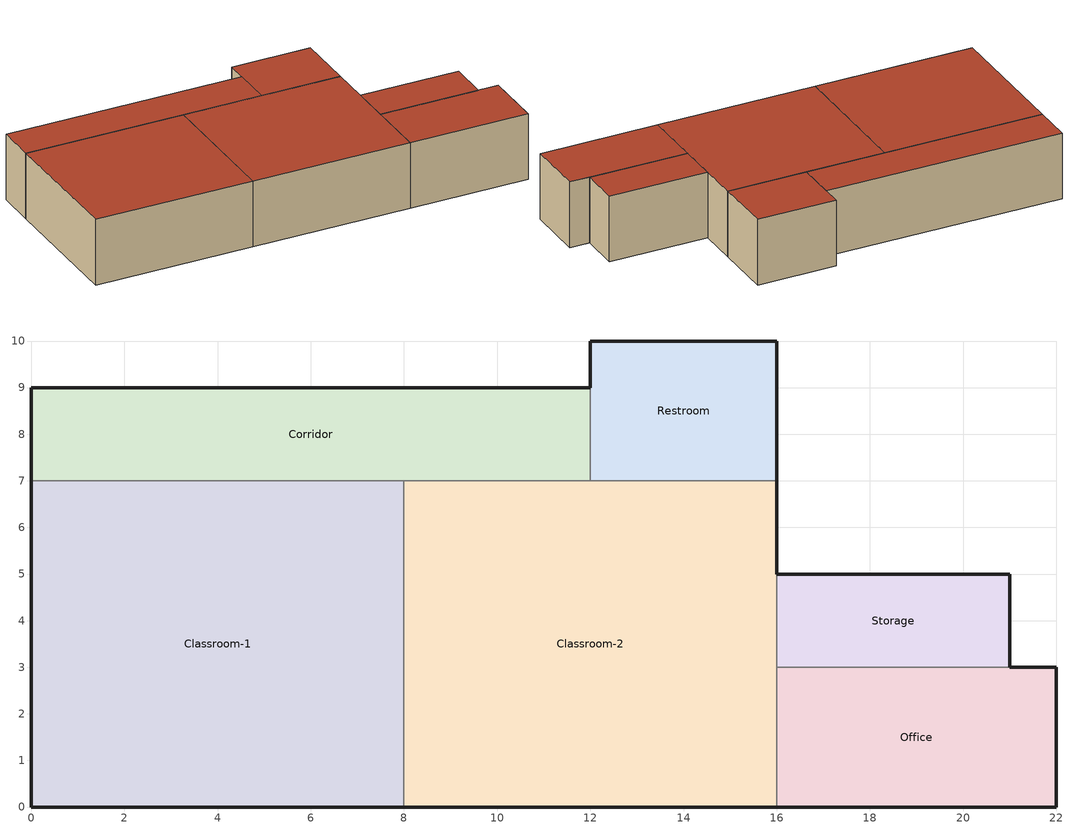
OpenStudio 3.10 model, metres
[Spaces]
Classroom-1
 floor ground: 0,0 0,7 8,7 8,0 z0
 wall outside: 0,7 0,0 8,0 z0:3.4
 wall to Corridor: 8,7 0,7 z0:3.4
 wall to Classroom-2: 8,0 8,7 z0:3.4
 roof outside: 8,0 8,7 0,7 0,0 z3.4
Classroom-2
 floor ground: 8,0 8,7 16,7 16,0 z0
 wall outside: 8,0 16,0 / 16,5 16,7 z0:3.4
 wall to Restroom: 16,7 12,7 z0:3.4
 wall to Storage: 16,3 16,5 z0:3.4
 wall to Office: 16,0 16,3 z0:3.4
 wall to Corridor: 12,7 8,7 z0:3.4
 roof outside: 16,0 16,7 8,7 8,0 z3.4
Corridor
 floor ground: 0,7 0,9 12,9 12,7 z0
 wall outside: 12,9 0,9 0,7 z0:3.4
 wall to Restroom: 12,7 12,9 z0:3.4
 roof outside: 12,7 12,9 0,9 0,7 z3.4
Restroom
 floor ground: 12,7 12,10 16,10 16,7 z0
 wall outside: 16,7 16,10 12,10 12,9 z0:3.4
 roof outside: 16,7 16,10 12,10 12,7 z3.4
Office
 floor ground: 16,0 16,3 22,3 22,0 z0
 wall outside: 16,0 22,0 22,3 21,3 z0:3.4
 wall to Storage: 21,3 16,3 z0:3.4
 roof outside: 22,0 22,3 16,3 16,0 z3.4
Storage
 floor ground: 16,3 16,5 21,5 21,3 z0
 wall outside: 21,3 21,5 16,5 z0:3.4
 roof outside: 21,3 21,5 16,5 16,3 z3.4
[Building]
Building 1: Default Construction Set=Default Construction Set
[Material]
Name | Roughness | Thickness {m} | Conductivity {W/m-K} | Density {kg/m3} | Specific Heat {J/kg-K}
Std Wall Mat | MediumSmooth | 0.2 | 0.8 | 2200 | 900
Std Roof Insulation | MediumSmooth | 0.25 | 0.04 | 30 | 1400
Std Floor Mat | MediumSmooth | 0.15 | 1.4 | 2300 | 900
Std Door Mat | Smooth | 0.045 | 0.15 | 700 | 1200
[WindowMaterial:SimpleGlazingSystem]
Std Simple Glazing: U-Factor {W/m2-K}=2.7; Solar Heat Gain Coefficient=0.4; Visible Transmittance=0.6
[Construction]
Std Exterior Wall: Std Wall Mat
Std Roof: Std Roof Insulation
Std Floor: Std Floor Mat
Std Window: Std Simple Glazing
Std Door: Std Door Mat
[DefaultSurfaceConstructions]
Default Surface Constructions 1: Floor Construction=Std Floor; Wall Construction=Std Exterior Wall; Roof Ceiling Construction=Std Roof
[DefaultSubSurfaceConstructions]
Default Sub Surface Constructions 1: Fixed Window Construction=Std Window; Operable Window Construction=Std Window; Door Construction=Std Door; Glass Door Construction=Std Window; Overhead Door Construction=Std Door; Skylight Construction=Std Window
[DefaultConstructionSet]
Default Construction Set: Default Exterior Surface Constructions=Default Surface Constructions 1; Default Interior Surface Constructions=Default Surface Constructions 1; Default Ground Contact Surface Constructions=Default Surface Constructions 1; Default Exterior SubSurface Constructions=Default Sub Surface Constructions 1; Default Interior SubSurface Constructions=Default Sub Surface Constructions 1
[BuildingStory]
Story 1: Nominal Z Coordinate {m}=0; Nominal Floor to Floor Height {m}=3.4
[SpaceType]
Classroom Type; Support Type
[Space] Building Story=Story 1; Part of Total Floor Area=Yes
Name | Space Type | Thermal Zone
Classroom-1 | Classroom Type | Classroom-1 TZ
Classroom-2 | Classroom Type | Classroom-2 TZ
Corridor | Support Type | Corridor TZ
Restroom | Support Type | Restroom TZ
Office | Support Type | Office TZ
Storage | Support Type | Storage TZ
[ThermalZone] Use Ideal Air Loads=No
Classroom-1 TZ; Classroom-2 TZ; Corridor TZ; Restroom TZ; Office TZ; Storage TZ
[Sizing:Zone] Zone Cooling Design Supply Air Temperature Input Method=SupplyAirTemperature; Zone Cooling Design Supply Air Temperature {C}=14; Zone Cooling Design Supply Air Temperature Difference {deltaC}=11.11; Zone Heating Design Supply Air Temperature Input Method=SupplyAirTemperature; Zone Heating Design Supply Air Temperature {C}=40; Zone Heating Design Supply Air Temperature Difference {deltaC}=11.11; Zone Cooling Design Supply Air Humidity Ratio {kg-H2O/kg-air}=0.0085; Zone Heating Design Supply Air Humidity Ratio {kg-H2O/kg-air}=0.008; Cooling Design Air Flow Method=DesignDay; Heating Design Air Flow Method=DesignDay; Account for Dedicated Outdoor Air System=No; Dedicated Outdoor Air System Control Strategy=NeutralSupplyAir; Dedicated Outdoor Air Low Setpoint Temperature for Design {C}=autosize; Dedicated Outdoor Air High Setpoint Temperature for Design {C}=autosize; Zone Load Sizing Method=Sensible Load Only No Latent Load; Zone Latent Cooling Design Supply Air Humidity Ratio Input Method=HumidityRatioDifference; Zone Cooling Design Supply Air Humidity Ratio Difference {kgWater/kgDryAir}=0.005; Zone Latent Heating Design Supply Air Humidity Ratio Input Method=HumidityRatioDifference; Zone Humidification Design Supply Air Humidity Ratio Difference {kgWater/kgDryAir}=0.005; Sizing Option=Coincident
Classroom-1 TZ; Classroom-2 TZ; Corridor TZ; Restroom TZ; Office TZ; Storage TZ
